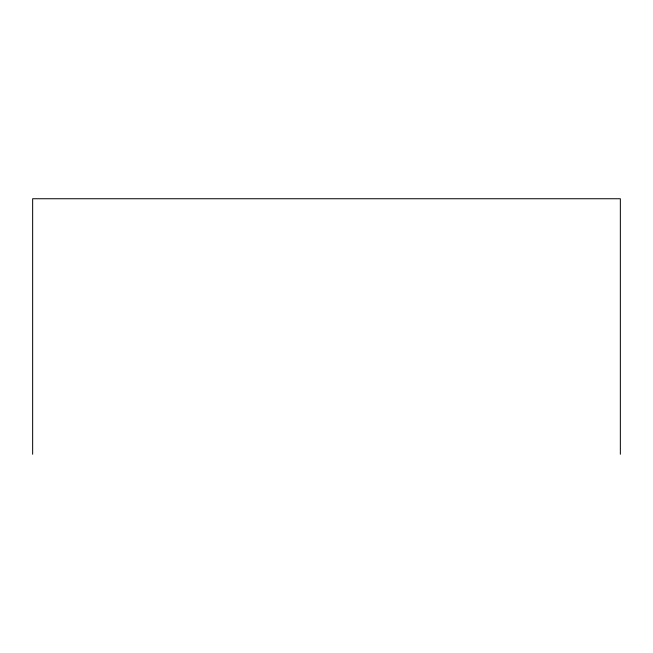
<?xml version="1.0" encoding="UTF-8"?>
<svg xmlns="http://www.w3.org/2000/svg" width="653" height="653" viewBox="0 0 653 653"><rect width="100%" height="100%" fill="white"/><g stroke="black" fill="none" stroke-linecap="round" stroke-linejoin="round"><path stroke-width="0.98" d="M620.35 454.259L620.35 198.741L32.65 198.741L32.65 454.259"/></g></svg>
